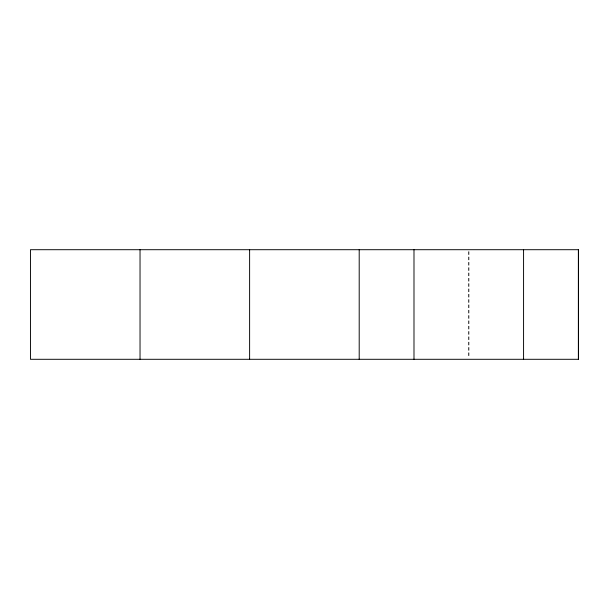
<?xml version="1.0" encoding="UTF-8"?>
<svg xmlns="http://www.w3.org/2000/svg" width="609" height="609" viewBox="0 0 609 609"><rect width="100%" height="100%" fill="white"/><g stroke="black" fill="none" stroke-linecap="round" stroke-linejoin="round"><path stroke-width="0.46" stroke-dasharray="3.04 2.28" d="M468.968 251.601L468.968 357.399M468.785 251.601L468.785 357.399"/><path stroke-width="0.91" d="M578.367 249.705L578.367 359.295M523.573 249.705L523.573 359.295M413.991 249.705L413.991 359.295M359.203 249.705L359.203 359.295M249.614 249.705L249.614 359.295M140.032 249.705L140.032 359.295M578.55 249.705L30.45 249.705L30.45 359.295L578.55 359.295L578.55 249.705"/></g></svg>
